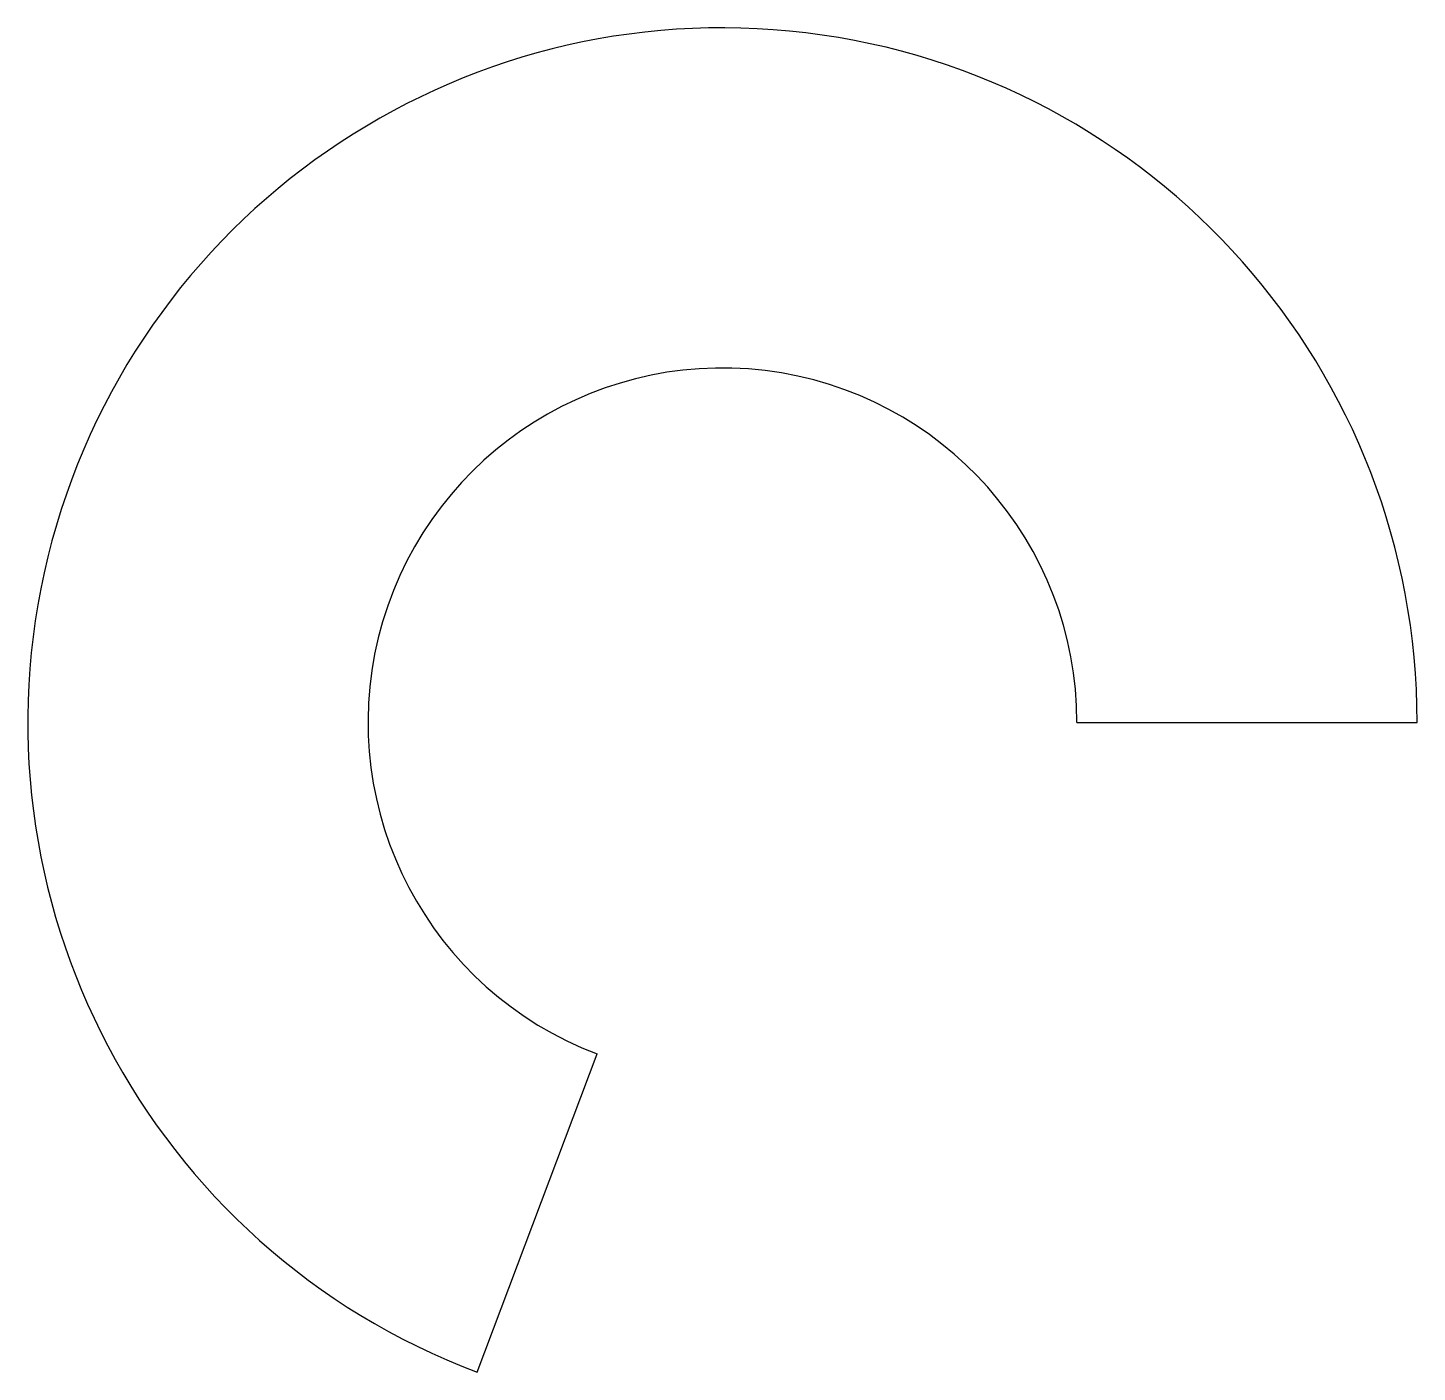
# Model space of a CAD drawing. Header units: millimetres. Extents: x -71 to 71, y -66 to 71.
import ezdxf

# ---------------------------------------------------------------- set-up
doc = ezdxf.new("R2010")
doc.units = ezdxf.units.MM

msp = doc.modelspace()

# ---------------------------------------------------------------- linework, layer by layer
at = {"color": 7, "linetype": 'Continuous', "lineweight": 25}
for p, q in [((36.1, 0), (70.75, 0)), ((-25, -66.19), (-12.75, -33.77))]:
    msp.add_line(p, q, dxfattribs=at)
for radius in [70.75, 36.1]:
    msp.add_arc((0, 0), radius, 0, 249.3115, dxfattribs=at)

doc.saveas('drawing.dxf')
